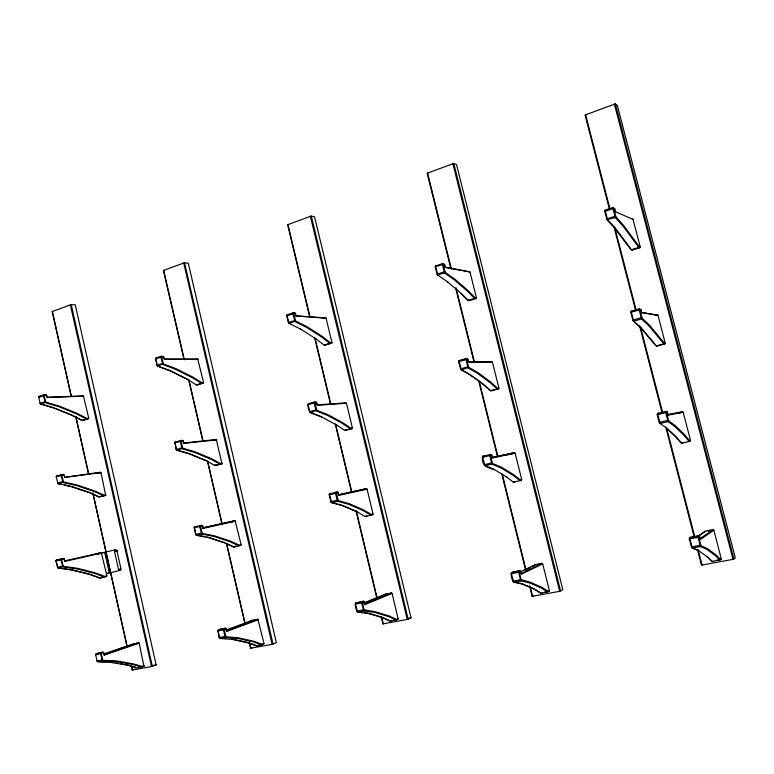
<?xml version="1.0" encoding="UTF-8"?>
<svg xmlns="http://www.w3.org/2000/svg" width="774" height="774" viewBox="0 0 774 774"><rect width="100%" height="100%" fill="white"/><g stroke="black" fill="none" stroke-linecap="round" stroke-linejoin="round"><path stroke-width="1.16" d="M640.233 246.964L639.247 246.616L623.418 225.186L615.862 216.817L613.579 208.138L612.698 207.684L605.094 210.18L604.688 211.06L606.961 219.71L614.643 228.001L630.713 249.276L632.484 250.031L639.769 247.767L640.233 246.964L633.064 219.41L632.3 219.003M605.094 210.18L607.648 220.029L615.388 228.378L631.458 249.683L632.484 250.031M104.413 577.027L99.701 578.11L90.016 574.55L72.05 570.012L58.127 568.145L56.047 560.995L63.932 558.818L63.555 558.364L61.127 558.896L60.865 559.573L62.936 566.984L76.829 568.871L94.757 573.437L104.413 577.027L106.899 575.866L101.297 552.636L64.61 560.889L64.184 558.963L64.784 561.392L101.81 553.042M549.376 590.649L548.176 591.326L541.79 587.282L530.122 582.174L521.057 579.629L519.238 571.793L520.486 571.193L521.415 574.24L542.69 563.801L549.376 590.649L548.96 591.346L540.997 593.29L534.505 589.256L522.74 584.215L513.82 582.241C511.885 579.978 510.627 575.546 511.44 572.683L519.818 570.641L520.486 571.193M492.583 457.879L491.664 454.831L489.526 454.648L491.887 464.1L501.126 468.009L513.297 475.439L519.993 480.702L521.724 479.628L515.126 453.138L514.42 452.693L492.071 457.366L492.583 457.879L515.126 453.138M521.724 479.628L520.447 479.977L513.801 474.733L501.62 467.283L492.458 463.394L490.348 455.102L489.526 454.648M494.363 469.625C486.827 467.515 480.954 465.387 482.676 456.321L491.016 454.348L491.945 455.267M498.949 388.229L497.614 388.316L490.755 382.095L478.158 372.729L468.667 367.302L466.577 359.097L465.755 358.652L459.021 360.587L458.653 361.681L460.772 369.537C471.637 375.235 481.709 382.404 490.658 390.812L498.543 388.954L498.949 388.229L492.419 362.029L468.376 361.7L467.322 358.652L465.755 358.652L468.096 368.008L477.674 373.465L490.261 382.801L497.169 389.041L498.543 388.954M459.021 360.587L461.343 369.914L468.667 367.302M447.285 281.707L461.004 293.22L468.173 300.38L469.625 300.554L476.029 298.571L476.426 297.835L475.033 297.651L467.97 290.482L454.967 279.25L445.147 272.313L443.076 264.195L442.264 263.76L435.627 265.946L435.269 267.04L437.368 274.838L447.914 282.084M103.426 652.646L95.637 654.775L95.908 653.885L98.211 653.101L103.039 652.153L103.764 652.956L103.039 652.153L95.753 654.436M435.627 265.946L435.269 267.04M398.117 618.678L396.578 619.394L388.993 615.891L374.993 611.683L364.022 609.767L362.416 602.395L364.003 601.756L364.893 604.61L392.06 593.406L398.117 618.678L397.749 619.335L390.212 621.174L382.54 617.671L368.472 613.511L357.685 612.128C355.943 609.864 354.86 605.916 355.527 603.149L363.451 601.224L364.003 601.756M155.526 358.972L161.582 356.978L163.42 363.906L176.143 368.724L192.755 377.064L201.675 382.608L203.601 382.549L197.709 359.03L164.252 358.991L163.208 356.321L160.992 356.311L155.816 358.014L156.977 365.338L157.712 366.208L170.59 371.027L187.231 379.289M373.049 514.11L371.452 514.536L363.654 509.969L349.238 503.671L338.286 500.594L336.293 493.144L337.996 492.458L338.886 495.312L367.07 489.149L373.049 514.11L371.036 515.213L363.19 510.627L348.793 504.358L337.735 501.262L331.707 502.713L330.885 501.755L329.25 494.867L329.579 493.851L337.464 491.983L337.996 492.458M338.306 492.854L337.464 491.983L335.597 492.38L335.452 493.086L337.203 500.439L337.735 501.262L338.286 500.594M38.826 397.091L38.961 396.462L43.596 394.933L45.995 394.846L46.711 395.601L45.995 394.846L43.228 395.756M352.402 427.954L350.748 428.138L342.785 422.71L328.031 414.719L316.808 410.278L314.902 402.567L316.585 402.461L317.475 405.305L346.481 403.254L352.402 427.954L352.044 428.632L344.585 430.392L336.003 424.568M321.713 417.051L310.326 412.619C308.584 410.472 307.597 406.573 308.216 403.854L314.147 402.151L316.585 402.461M206.01 460.753L189.62 453.961L176.965 450.333L176.22 449.452L175.04 442.06L182.47 440.329L182.916 440.754L180.303 440.551L180.081 441.199L182.229 448.852L194.845 452.509L211.167 459.34L220 464.139L221.954 463.868L216.314 439.468L183.515 442.989L183.061 441.016L183.767 443.434L216.865 439.864M56.173 560.676L56.318 560.076L63.555 558.364L64.29 559.157M226.792 629.794L252.643 620.255L257.897 619.219L263.992 643.542L262.183 644.278L253.717 641.22L237.986 637.728L225.96 636.789L224.092 629.726L226.008 628.701L225.553 628.198L220.135 629.252L217.842 630.607L220.135 629.252L220.706 629.852M263.992 643.542L261.796 644.916L256.513 645.893L247.961 642.846L232.181 639.392L220.01 638.473L219.255 637.544L218.045 630.017L225.553 628.198L226.869 631.381L258.468 619.664M155.632 358.691L155.816 358.014M331.959 342.688L331.611 343.375L329.859 343.337L321.674 337.019L306.61 327.402L295.02 321.597L292.756 313.509L292.93 312.899L294.894 313.035L295.949 315.898L325.496 317.853L326.106 318.24L331.959 342.688L330.266 342.64L322.129 336.361L307.055 326.715L295.562 320.949L293.675 313.306L292.93 312.899L287.086 314.825L286.844 315.55M295.562 320.949L289.166 323.503L288.363 322.584L286.757 315.85L287.086 314.825M241.12 544.712L239.272 545.186L230.633 541.181L214.553 535.831L202.266 533.412L200.408 526.397L202.382 525.662L199.798 525.662L199.595 526.349L201.753 534.041L214.146 536.479L230.197 541.8L238.885 545.825L241.12 544.712L235.103 520.699L202.972 527.839L202.517 525.846L203.243 528.342L235.664 521.105M240.801 545.331L233.69 547.034L224.963 543.029L208.854 537.736L196.412 535.327L195.658 534.418L194.468 526.968L201.937 525.198L202.711 526.02M222.273 463.229L220.377 463.5L211.602 458.721L195.251 451.861L182.741 448.223L181 440.948M194.177 527.926L194.468 526.968L196.615 526.504M174.75 443.018L175.04 442.06L177.227 441.838M308.216 403.854L307.888 404.87M286.757 315.85L293.598 313.596M161.582 356.978L163.643 356.708L164.494 359.378L198.25 359.407M329.327 494.528L329.579 493.851L331.456 493.454L330.972 494.18M56.047 560.995L56.318 560.076L58.756 559.534L59.375 560.144M105.951 494.77L103.871 495.099L94.486 490.861L76.974 484.95L63.526 481.97L61.794 475.381L64 474.82L63.632 474.404L56.57 476.049L56.309 476.958L56.57 476.049L63.632 474.404L64.832 477.345L100.978 472.595L105.67 495.36L98.927 496.947L89.465 492.719L71.924 486.856L58.04 483.518L62.53 484.505M83.882 396.22L47.021 397.362L83.389 395.862L88.797 418.192L86.688 418.337L77.197 413.422L59.463 406.176L45.84 402.132L44.118 395.582L46.363 395.224M54.074 407.898L40.422 403.893L54.48 408.256L72.234 415.445L81.802 420.359L83.989 420.205L88.797 418.192M163.42 363.906L157.354 365.879L170.125 370.659L186.805 378.941L196.238 384.823L198.241 384.755L203.601 382.549M133.66 644.191L138.652 642.681L139.165 643.107L143.945 666.308L137.143 667.962L127.942 665.282L110.905 662.428L97.718 661.876L97.011 660.996L102.671 659.903L101.297 653.672M217.746 630.965L224.092 629.726M252.643 620.255L243.549 624.105M385.162 594.761L385.52 594.113L391.431 592.952L392.06 593.406M507.444 455.006L507.86 454.29L514.42 452.693M689.295 538.607L690.66 537.233L698.651 535.666L699.677 536.682L700.412 539.517L713.841 530.171L721.271 558.789L720.788 559.544L712.341 561.605L707.446 556.922L697.993 550.256L691.646 547.557L689.315 539.004L690.66 537.233M329.25 494.867L336.293 493.144M641.723 312.86L640.756 309.59L638.918 308.971L631.187 311.187L630.771 312.367L633.064 320.765L641.104 327.789L656.41 345.901L657.368 345.939L664.76 343.937L665.234 343.153L657.987 315.27L641.056 312.425L657.987 315.27M542.69 563.801L541.974 563.327L535.298 564.643L532.725 566.384M668.204 415.116L667.236 411.845L665.466 411.516L668.097 421.627L674.88 426.561L684.032 435.414L689.189 441.509L690.524 440.474L683.19 412.261L682.397 411.797L667.507 414.593L668.204 415.116L683.19 412.261M713.841 530.171L713.028 529.668L705.414 531.167L698.99 535.956M58.321 560.192L58.756 559.534M97.776 653.749L98.211 653.101L98.811 653.653M357.336 602.424L357.153 603.517M658.074 414.09L658.626 413.258L659.051 414.109M458.653 361.681L466.538 359.417M604.688 211.37L613.579 208.448M698.787 550.788L692.401 548.069L689.789 538.685L689.74 537.843L697.761 536.276L698.661 536.779L701.031 545.757L700.422 546.531L692.401 548.069L691.646 547.557M665.466 411.516L666.356 412L668.697 420.863L668.097 421.627L660.222 423.523L659.206 422.449L657.184 414.612L657.6 413.442L666.462 411.342L667.478 412.329M521.376 580.181L520.805 580.906L513.82 582.241L511.372 573.495L511.44 572.683L519.818 570.641L520.757 571.589M664.76 343.937L663.821 343.888L648.728 325.661L641.52 318.956L638.918 308.971L639.808 309.436L642.12 318.211L641.52 318.956L633.771 321.152L631.197 311.883L631.187 311.187L632.29 311.351M364.361 610.27L363.819 610.957L357.685 612.128L355.392 603.923L355.527 603.149L363.451 601.224L364.302 602.124M492.458 463.394L491.887 464.1L485.027 465.755L482.599 457.057L482.676 456.321L484.185 456.021M615.862 216.817L615.272 217.552L606.961 219.71M225.96 636.789L225.447 637.437L220.01 638.473L219.613 638.008L226.202 638.511M316.808 410.278L310.326 412.619L309.774 411.758L308.062 404.512L314.825 402.886M445.147 272.313L444.576 273.009L437.368 274.838M202.266 533.412L201.753 534.041L196.025 534.911L203.881 536.44M144.235 665.737L142.232 666.491L133.109 663.802L116.09 660.909L103.048 660.348L102.555 660.948L97.398 661.431L104.529 661.731M106.899 575.866L104.771 576.407L95.173 572.837L77.226 568.251L63.449 566.375L58.127 568.145L57.421 567.265M182.741 448.223L176.965 450.333L176.395 449.539L174.827 442.699L180.893 441.257M63.526 481.97L58.34 483.885L57.653 483.044L63.149 481.486M355.189 604.165L362.358 602.762M45.84 402.132L40.712 404.222L40.035 403.389L45.453 401.629M482.308 457.415L490.31 455.451M630.771 312.367L639.817 309.774M382.898 623.854L381.282 616.772M657.184 414.612L666.375 412.368M697.519 549.898L701.447 565.126L733.181 559.331L735.3 557.928L617.304 105.399L615.204 103.9L585.047 115.026L609.554 209.773M511.063 573.766L519.219 572.179M721.271 558.789L720.526 559.409L715.747 554.716L707.233 548.505L701.031 545.757M712.341 561.605L713.135 560.957M450.739 268.23L427.151 173.231L453.67 163.488L456.534 164.562L562.824 589.778L559.834 591.288L532.077 596.348L533.663 595.448M699.686 538.888L713.028 529.668M698.661 536.779L699.454 536.237M705.414 531.167L697.761 536.276L700.422 546.531L706.691 549.288L715.205 555.471L720.023 560.183M689.315 539.004L698.69 537.175M691.076 538.007L690.108 538.065M252.295 647.519L250.495 648.264L272.235 644.297L276.366 642.691L188.305 263.266L184.425 262.792L163.42 270.484L183.873 358.807M733.936 559.118L615.34 103.939M700.751 545.157L691.366 546.957M521.057 579.629L512.891 581.197M97.824 473.417L98.753 473.156M364.022 609.767L356.853 611.141M540.997 593.29L542.255 592.584M668.407 420.224L659.206 422.449M225.602 636.325L219.255 637.544M492.138 462.804L484.118 464.739M337.928 500.052L330.885 501.755M641.82 317.534L632.774 320.097M201.898 532.909L195.658 534.418M61.668 559.621L63.052 565.9L57.518 567.429L56.047 560.753M468.338 366.683L460.443 368.927M316.45 409.717L309.513 411.681M520.873 573.631L541.974 563.327M182.374 447.701L176.22 449.452M525.159 570.061L530.558 567.439M520.331 571.88L535.298 564.643M615.562 216.11L606.661 219.003M135.914 643.678L136.872 643.484M382.937 623.873L407.366 619.394L411.013 617.816L314.573 216.797L311.225 216.062L287.618 224.731L309.832 317.495M444.808 271.674L437.039 274.209M295.204 320.359L288.363 322.584M390.212 621.174L391.818 620.429M163.043 363.364L156.977 365.338M254.839 620.303L256.446 620.361A1.693 1.422 72.4 0 0 254.694 620.429M387.987 594.132L389.786 594.171M538.085 564.633L540.117 564.652M363.983 601.872L364.496 604.02L391.431 592.952M135.15 668.949L132.18 670.081L151.627 666.53L156.135 664.895L75.252 304.859L71.14 304.608L52.168 311.545L71.256 396.482M363.809 602.985L385.52 594.113M366.518 602.404L384.059 595.216M256.513 645.893L258.39 645.129M226.869 631.381L226.588 630.81L257.897 619.219M226.018 630.587L240.269 625.324M152.323 666.346L71.237 304.608M138.652 642.681L104.055 654.62L104.258 655.172L139.165 643.107M103.706 654.011L133.95 643.61M104.258 654.32L125.746 646.909M41.38 396.365L38.961 396.462L38.7 397.362L44.118 395.582M290.027 314.631L292.949 313.673M81.125 396.588L83.389 395.862M195.687 359.678L197.709 359.03M323.232 318.578L325.496 317.853M81.802 420.359L88.526 418.802M196.238 384.823L203.291 383.188M315.444 338.47L324.18 345.098L329.859 343.337M468.173 300.38L474.597 298.387L476.029 298.571M631.458 249.683L638.763 247.409L639.769 247.767M324.18 345.098L331.611 343.375M690.524 440.474L689.692 440.725L684.574 434.659L675.421 425.768L668.697 420.863M659.496 423.088L667.13 428.409L676.428 437.204L681.652 443.25L682.533 442.989L680.878 442.767L675.683 436.749L666.356 427.935M178.281 441.528L182.47 440.329L183.245 441.141M310.142 403.718L316.063 402.025L317.475 405.305M461.71 360.258L465.077 359.3M634.496 310.722L637.795 309.774M97.05 473.185L100.978 472.595M214.272 440.048L216.314 439.468M343.579 403.496L346.481 403.254M655.094 315.434L657.203 314.834M506.012 476.561L513.385 482.231L514.72 481.873M98.927 496.947L105.67 495.36M176.598 449.965L189.156 453.564L205.565 460.375L214.872 465.532L220 464.139M344.585 430.392L352.044 428.632M490.658 390.812L497.169 389.041M656.41 345.901L663.821 343.888M214.872 465.532L221.954 463.868M331.233 502.287L342.272 505.335L356.785 511.575L365.193 516.568L366.866 516.123L366.237 515.687M233.69 547.034L235.615 546.531L235.054 546.115M99.701 578.11L106.609 576.466M118.499 569.432A1.625 1.296 78.4 0 0 120.976 568.851L117 551.078A1.587 1.267 79.2 0 0 115.413 549.83A1.587 1.267 79.2 0 0 114.533 551.678L118.499 569.432L120.618 568.9M108.079 573.379L120.018 570.38M96.605 553.787L101.297 552.636M235.103 520.699L202.266 528.11M367.07 489.149L366.45 488.713L338.364 494.983M674.918 413.616L682.397 411.797M365.193 516.568L372.691 514.778M513.385 482.231L521.308 480.344M681.652 443.25L690.05 441.248M114.533 551.678L117.716 550.953M95.589 554.3L115.413 549.83M338.006 492.68L338.509 494.799L366.45 488.713M492.022 457.608L507.86 454.29M482.347 457.057L483.673 456.786M490.348 455.102L491.664 454.831M670.226 414.506L672.577 414.061M143.945 666.308L138.71 666.762M260.499 644.742L263.663 644.152M394.198 619.993L397.749 619.335M544.49 592.178L548.96 591.346M716.414 560.347L720.788 559.544M152.594 665.553L156.135 664.895M408.73 618.242L411.013 617.816M658.626 413.258L657.6 413.442L657.629 414.206L660.222 423.523M666.356 412L667.236 411.845M214.379 465.126L216.836 465.251M100.485 472.208L64.832 477.345M317.108 404.86L345.862 402.848M614.314 209.154L614.856 209.135L615.562 211.853L614.924 211.505L633.064 219.41M195.754 384.446L198.241 384.755M492.419 362.029L468.87 362.145L467.322 358.652M466.577 359.097L467.951 359.097M476.426 297.835L469.973 271.916L445.427 267.504L444.798 264.95L442.264 263.76L444.576 273.009L454.483 279.985L467.477 291.188L474.597 298.387M665.234 343.153L664.324 343.105L649.26 324.867L642.12 318.211M200.408 526.397L194.264 527.655L195.841 534.573M184.522 262.792L273.019 644.074M295.949 315.898L326.106 318.24M61.794 475.381L56.318 476.678L57.75 483.15M293.675 313.306L295.407 313.431L296.297 316.276M640.001 309.136L641.007 310.103M443.028 264.495L435.53 266.566L437.929 275.167M357.191 611.644L361.951 612.263M364.331 612.563L367.902 613.027M57.818 567.729L61.272 568.193M63.574 568.503L67.028 568.967M69.331 569.277L89.629 574.134L99.256 577.685M639.808 309.436L640.756 309.59M111.611 662.167L113.894 662.554M116.168 662.931L118.441 663.318M120.715 663.695L122.998 664.082M125.272 664.469L127.546 664.847M443.076 264.195L444.798 264.95M206.126 536.875L208.37 537.311M64.774 484.998L70.395 486.227M231.697 638.927L247.496 642.391L256.001 645.419M513.21 581.748L522.063 583.712M128.687 665.185L135.547 667.178M141.874 667.091L132.702 664.392L115.703 661.509L102.555 660.948L100.504 653.653L100.746 652.937L101.404 653.333M368.985 613.347L380.914 616.878M209.444 537.669L224.508 542.613M71.518 486.469L89.087 492.341M261.796 644.916L253.282 641.849L237.56 638.376L225.447 637.437L223.28 629.697L223.473 628.952L224.179 629.378M699.677 536.682L698.651 535.666M309.861 412.242L321.162 416.644L336.526 424.965M55.186 408.353L71.866 415.096L81.376 419.992M485.472 465.755L493.706 469.17L506.631 477.007M523.137 584.167L533.866 588.772L540.32 592.778M357.307 512.011L342.834 505.78L331.707 502.713L329.434 494.567M614.856 209.135L612.698 207.684L615.272 217.552L622.896 225.979L638.763 247.409M90.132 492.815L98.492 496.55M103.523 495.699L94.089 491.451L76.587 485.55L63.033 482.56L61.011 475.333L61.262 474.704L61.92 475.081M381.998 617.207L389.632 620.68M225.602 543.116L233.187 546.599M396.153 620.071L388.529 616.559L374.539 612.36L363.819 610.957L361.516 602.733L361.651 601.959L362.416 602.395M288.721 323.164L300.815 329.26M86.349 418.947L76.8 414.013L59.076 406.785L45.347 402.712L43.334 395.524L43.596 394.933L44.244 395.311M613.869 208.196L614.604 208.593M314.902 402.567L314.147 402.151L313.992 402.809L316.266 410.946L327.586 415.406L342.321 423.368L350.341 428.825M460.772 369.537L470.36 374.906L483.082 384.204L490.01 390.377M161.689 356.698L160.992 356.311L160.769 356.901L162.908 364.525L175.727 369.372L192.329 377.693L201.298 383.256M519.238 571.793L518.416 571.318L520.805 580.906L529.629 582.909L541.287 587.988L547.721 592.042M335.597 492.38L336.361 492.806M656.584 345.494L657.368 345.939M199.798 525.662L200.505 526.068M469.973 271.916L444.953 267.127L445.427 267.504M61.127 558.896L61.794 559.292M469.625 300.554L467.535 299.983L460.404 292.862M491.355 390.289L492.051 390.715M300.283 328.892L315.956 338.818M325.341 344.749L325.941 345.136M443.889 264.06L444.508 264.456M345.678 429.773L346.297 430.189M83.495 419.847L83.989 420.205M294.894 313.035L295.407 313.431M101.394 577.143L101.897 577.559M633.064 320.765L640.34 327.363L655.646 345.456M706.681 556.409L711.558 561.073M226.337 629.039L226.588 630.81M338.509 494.799L338.886 495.312M513.346 572.712L512.862 572.005L512.62 573.176M364.496 604.02L364.893 604.61M289.166 323.503L286.912 315.434M202.972 527.839L203.243 528.342M64.61 560.889L64.784 561.392M614.372 104.074L733.017 559.37M640.437 310.045L640.853 311.632M585.608 114.687L610.115 209.444M614.653 226.985L636.141 310.045M640.679 327.596L662.767 412.987M666.695 428.196L694.839 536.992M698.167 549.859L702.095 565.068M613.782 226.134L635.551 310.297M639.479 325.486L662.147 413.152M665.775 427.171L694.191 537.04M453.825 163.507L560.628 591.055M452.877 163.653L559.689 591.317M427.577 172.979L451.426 269.139M456.079 287.899L474.404 361.777M479.348 381.717L497.972 456.766M502.336 474.356L525.894 569.345M530.258 586.934L532.58 596.309M455.683 288.151L473.988 361.971M478.642 380.721L497.237 455.702M501.6 473.282L525.72 570.535M529.493 585.763L532.115 596.309M311.303 216.072L408.159 619.161M310.374 216.217L407.24 619.413M287.947 224.489L310.103 317.282M315.144 338.422L330.846 404.192M335.616 424.162L351.88 492.283M356.369 511.072L377.122 597.992M381.601 616.781L383.285 623.834M314.592 337.445L330.566 404.338M335.326 424.297L351.58 492.361M356.059 511.14L376.512 596.812M183.699 262.947L272.119 644.326M163.682 270.329L184.309 359.813M188.924 379.821L203.03 441.045M207.645 461.062L222.302 524.637M226.647 543.474L245.097 623.525M249.441 642.362L250.795 648.254M188.759 379.976L202.856 441.151M207.471 461.159L222.109 524.685M226.453 543.512L244.894 623.505M249.228 642.333L250.583 648.215M155.584 358.614L157.141 365.386M217.852 630.762L219.448 637.757M70.347 304.762L151.52 666.549M52.371 311.39L71.334 396.346M75.813 416.402L88.71 474.21M92.928 493.096L127.159 646.474M131.638 666.53L132.422 670.071M75.736 416.528L88.623 474.298M92.841 493.164L127.042 646.435M131.512 666.482L132.306 670.023M46.614 395.504L47.185 397.749M103.639 652.705L104.258 655.172M38.7 397.043L40.122 403.457M95.666 654.591L97.137 661.209M107.093 573.128A1.616 1.277 78.4 0 0 108.97 571.512L105.022 553.797A1.606 1.277 79.3 0 0 102.855 552.897M708.374 531.283A2.119 1.993 27.3 0 1 708.81 530.983M677.927 413.045A2.051 2.003 8.5 0 1 680.211 412.939M510.792 454.028A1.887 1.79 72.7 0 1 512.156 453.893M510.501 453.796A1.887 1.79 72.8 0 1 512.504 453.728M538.288 564.507A1.925 1.79 56.1 0 1 539.681 564.43M363.538 489.429A1.771 1.587 77.2 0 1 364.748 489.661M388.161 594.016A1.8 1.596 67.8 0 1 389.399 593.958M231.658 522.034A1.674 1.413 78.5 0 1 232.519 521.328M231.958 522.034A1.674 1.413 78.5 0 1 232.587 521.647M136.06 643.581A1.606 1.277 74.8 0 1 137.037 643.552M97.959 473.311A1.577 1.258 83 0 1 98.588 473.127M98.443 553.894A1.616 1.287 79.3 0 1 100.01 553.778"/></g></svg>
